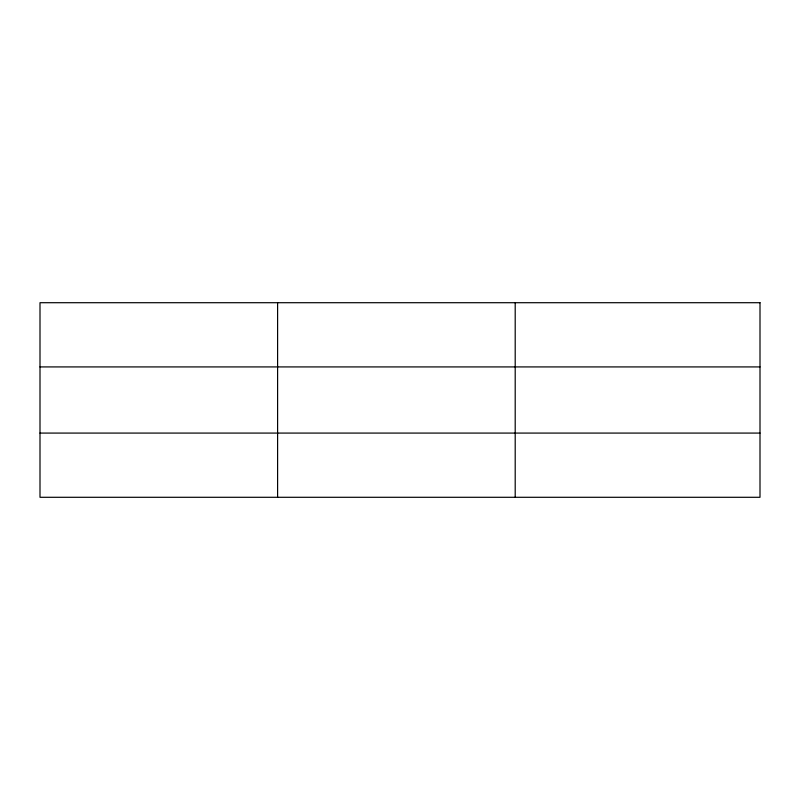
<?xml version="1.0" encoding="UTF-8"?>
<svg xmlns="http://www.w3.org/2000/svg" width="800" height="800" viewBox="0 0 800 800"><rect width="100%" height="100%" fill="white"/><g stroke="black" fill="none" stroke-linecap="round" stroke-linejoin="round"><path stroke-width="1.2" d="M277.6 497.29L277.6 302.71M515.2 497.29L515.2 302.71M40 366.92L760 366.92M40 433.08L760 433.08M760 302.71L760 497.29L40 497.29L40 302.71L760 302.71"/></g></svg>
